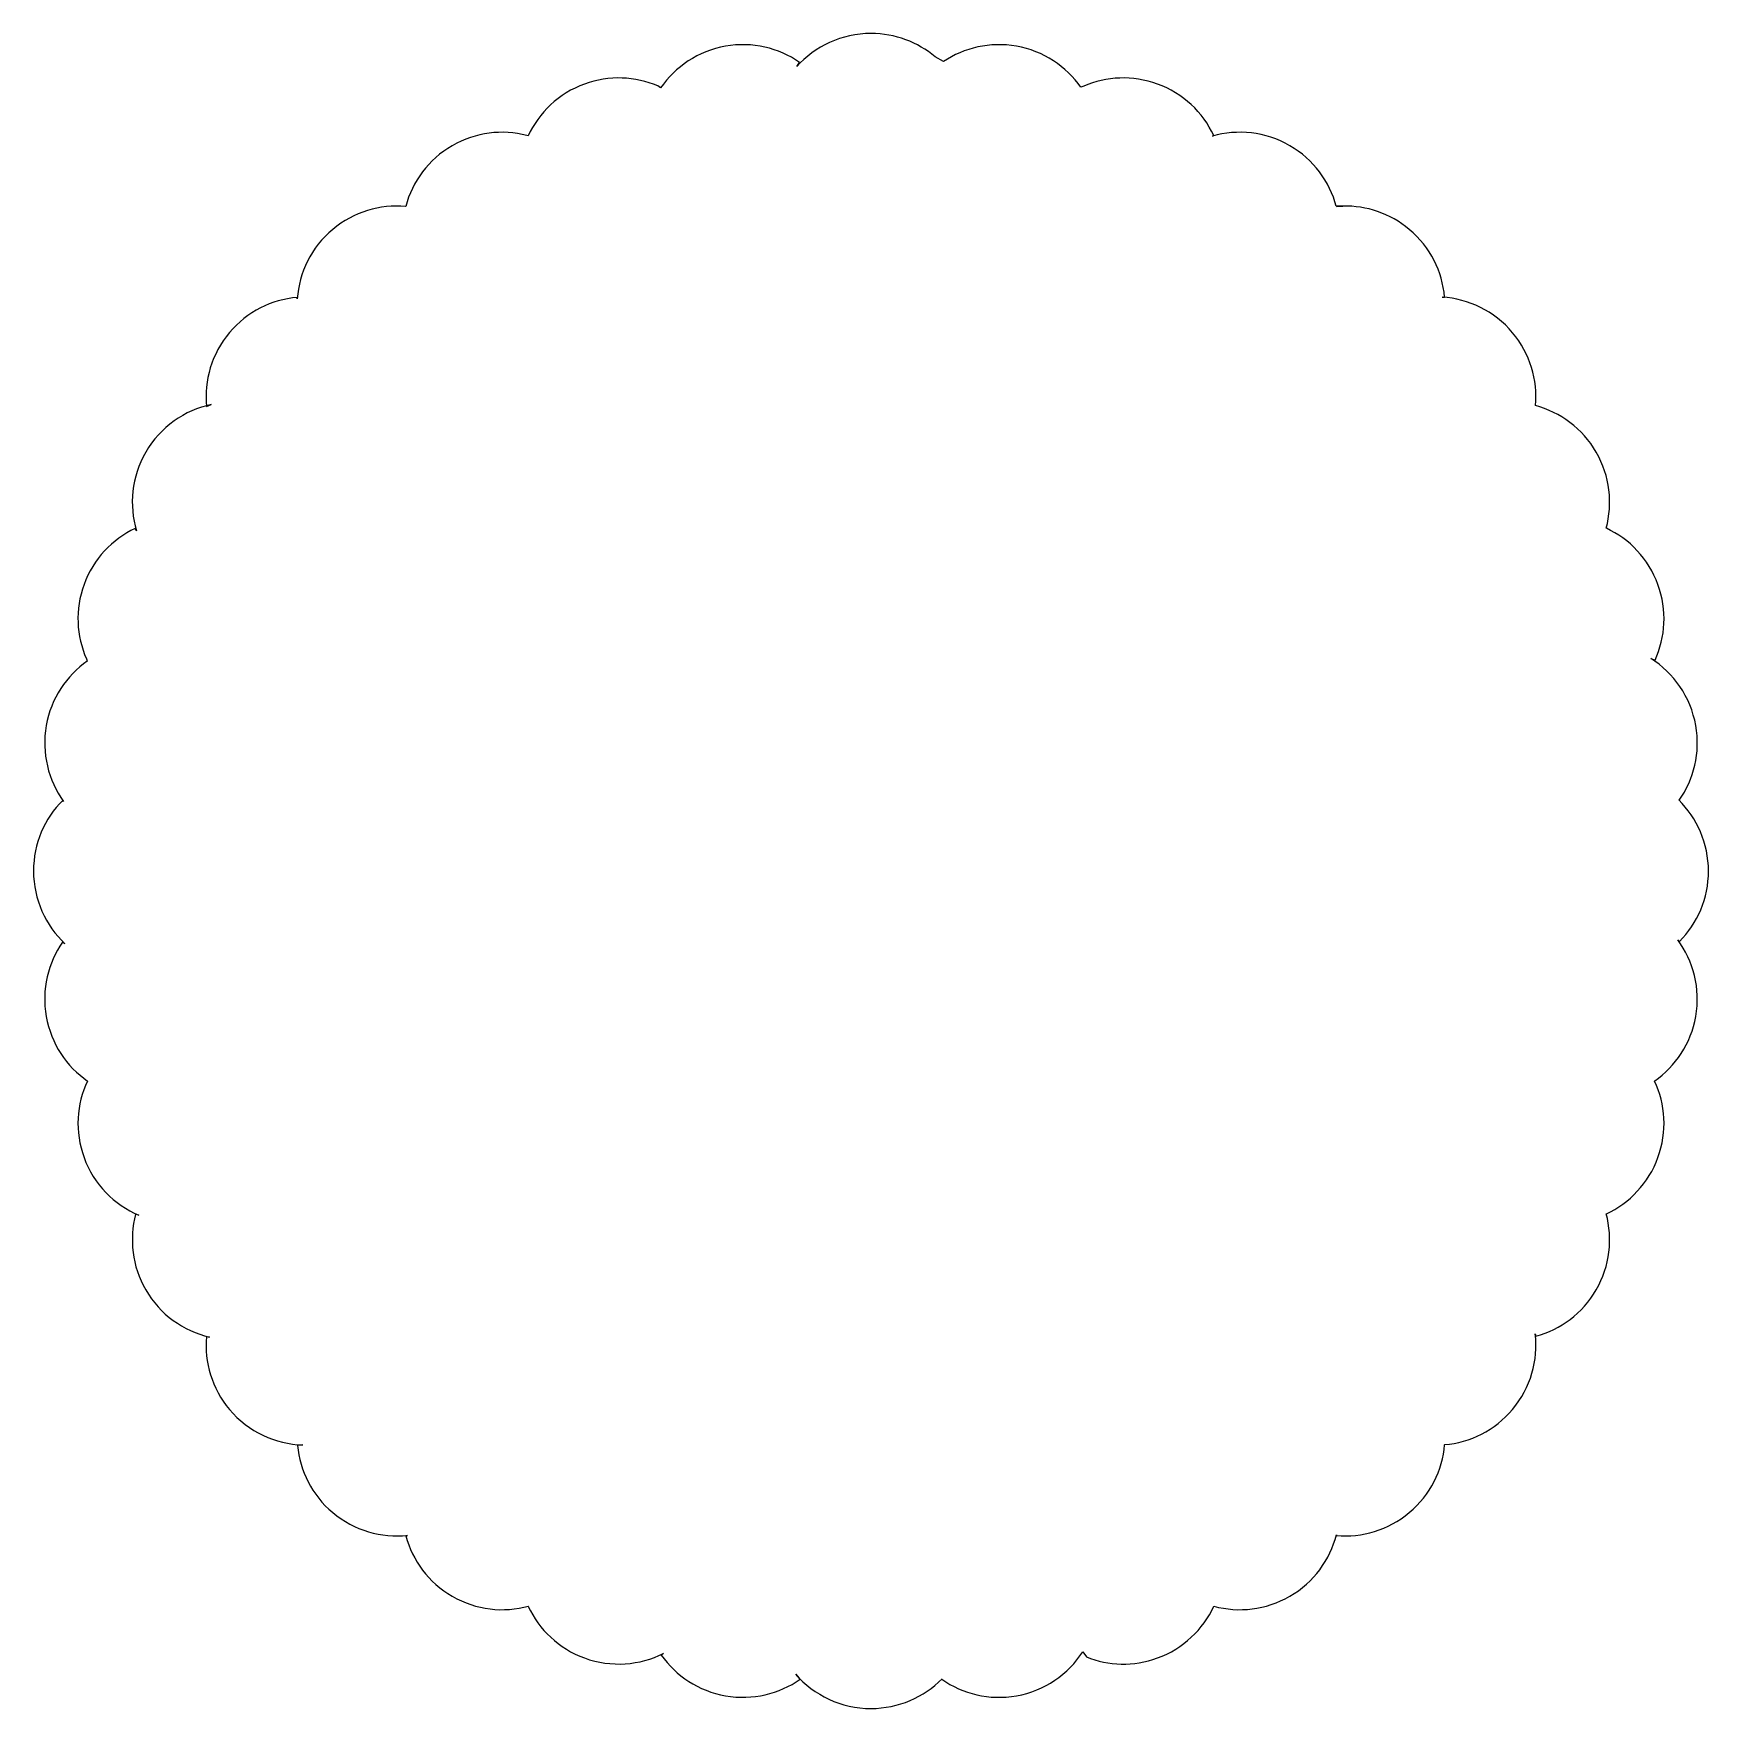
# Model space of a CAD drawing. Header units: centimetres. Extents: x -2.73 to 2.73, y -2.73 to 2.73.
import ezdxf

# ---------------------------------------------------------------- set-up
doc = ezdxf.new("R2010")
doc.units = ezdxf.units.CM
doc.header["$MEASUREMENT"] = 0
doc.layers.add('Camada 1', color=7, linetype='Continuous')

msp = doc.modelspace()

# ---------------------------------------------------------------- linework, layer by layer
at = {"layer": 'Camada 1'}
for points, knots in [([(1.54067, 2.17055), (1.61703, 2.17222), (1.69431, 2.14727), (1.75736, 2.09432), (1.75736, 2.09432), (1.82626, 2.03659), (1.86523, 1.9565), (1.87256, 1.87355), (1.87256, 1.87355), (1.87256, 1.87355), (1.86478, 1.87318), (1.86478, 1.87318), (1.86478, 1.87318), (1.9508, 1.86781), (2.03456, 1.82854), (2.09433, 1.75732), (2.09433, 1.75732), (2.15225, 1.6884), (2.17669, 1.60251), (2.16942, 1.51943), (2.16942, 1.51943), (2.16942, 1.51943), (2.16886, 1.51911), (2.16886, 1.51911), (2.16886, 1.51911), (2.24982, 1.49763), (2.32253, 1.44519), (2.36769, 1.36695), (2.36769, 1.36695), (2.41278, 1.289), (2.42193, 1.20018), (2.40031, 1.11959), (2.40031, 1.11959), (2.40031, 1.11959), (2.40057, 1.11901), (2.40057, 1.11901), (2.40057, 1.11901), (2.47616, 1.08374), (2.53831, 1.01961), (2.56908, 0.93505), (2.56908, 0.93505), (2.59959, 0.85142), (2.59369, 0.76341), (2.55948, 0.68838), (2.55948, 0.68838), (2.55948, 0.68838), (2.54543, 0.69383), (2.54543, 0.69383), (2.54543, 0.69383), (2.62039, 0.64647), (2.67587, 0.56887), (2.69246, 0.47473), (2.69246, 0.47473), (2.70818, 0.38607), (2.6864, 0.2995), (2.63851, 0.23115), (2.63851, 0.23115), (2.63851, 0.23115), (2.637, 0.23202), (2.637, 0.23202), (2.637, 0.23202), (2.6969, 0.17291), (2.734, 0.09076), (2.734, -0.00005), (2.734, -0.00005), (2.73405, -0.0898), (2.69783, -0.17102), (2.63917, -0.22992), (2.63917, -0.22992), (2.63917, -0.22992), (2.63364, -0.22447), (2.63364, -0.22447), (2.63364, -0.22447), (2.68486, -0.29382), (2.70862, -0.38322), (2.69248, -0.47479), (2.69248, -0.47479), (2.6769, -0.5635), (2.62684, -0.6374), (2.55849, -0.68521), (2.55849, -0.68521), (2.55849, -0.68521), (2.5583, -0.68585), (2.5583, -0.68585), (2.5583, -0.68585), (2.59352, -0.76147), (2.59989, -0.85055), (2.56912, -0.93511), (2.56912, -0.93511), (2.53838, -1.01972), (2.47622, -1.08383), (2.40063, -1.11907), (2.40063, -1.11907), (2.40063, -1.11907), (2.40031, -1.11963), (2.40031, -1.11963), (2.40031, -1.11963), (2.42187, -1.20022), (2.41272, -1.28904), (2.36771, -1.36702), (2.36771, -1.36702), (2.32292, -1.44475), (2.25092, -1.49696), (2.1707, -1.51865), (2.1707, -1.51865), (2.1707, -1.51865), (2.16861, -1.51116), (2.16861, -1.51116), (2.16861, -1.51116), (2.17827, -1.59683), (2.15414, -1.68616), (2.09437, -1.75741), (2.09437, -1.75741), (2.03651, -1.82639), (1.95618, -1.86536), (1.87307, -1.87261), (1.87307, -1.87261), (1.87307, -1.87261), (1.87265, -1.87309), (1.87265, -1.87309), (1.87265, -1.87309), (1.86537, -1.95622), (1.82635, -2.03655), (1.7574, -2.09439), (1.7574, -2.09439), (1.68848, -2.15228), (1.60259, -2.1767), (1.51951, -2.16943), (1.51951, -2.16943), (1.51951, -2.16943), (1.51975, -2.16673), (1.51975, -2.16673), (1.51975, -2.16673), (1.49866, -2.24857), (1.44596, -2.32215), (1.36703, -2.36773), (1.36703, -2.36773), (1.28911, -2.41276), (1.20026, -2.42192), (1.1197, -2.4003), (1.1197, -2.4003), (1.1197, -2.4003), (1.11917, -2.40035), (1.11917, -2.40035), (1.11917, -2.40035), (1.08393, -2.47605), (1.01977, -2.5383), (0.9351, -2.56913), (0.9351, -2.56913), (0.85697, -2.5976), (0.775, -2.59429), (0.70335, -2.56582), (0.70335, -2.56582), (0.70335, -2.56582), (0.6915, -2.5491), (0.6915, -2.5491), (0.6915, -2.5491), (0.64395, -2.6222), (0.56741, -2.67615), (0.47478, -2.69248), (0.47478, -2.69248), (0.38612, -2.70814), (0.29955, -2.68637), (0.23123, -2.63848), (0.23123, -2.63848), (0.23123, -2.63848), (0.23192, -2.63716), (0.23192, -2.63716), (0.23192, -2.63716), (0.17284, -2.69696), (0.09074, -2.734), (0.00001, -2.734), (0.00001, -2.734), (-0.09802, -2.73403), (-0.18591, -2.69074), (-0.24566, -2.62227), (-0.24566, -2.62227), (-0.24566, -2.62227), (-0.23111, -2.63846), (-0.23111, -2.63846), (-0.23111, -2.63846), (-0.29948, -2.68632), (-0.38608, -2.70807), (-0.47474, -2.69244), (-0.47474, -2.69244), (-0.56295, -2.67691), (-0.63659, -2.62722), (-0.68445, -2.55941), (-0.68445, -2.55941), (-0.68445, -2.55941), (-0.67744, -2.55422), (-0.67744, -2.55422), (-0.67744, -2.55422), (-0.7548, -2.59298), (-0.84736, -2.60105), (-0.93506, -2.56912), (-0.93506, -2.56912), (-1.01962, -2.53838), (-1.0837, -2.47622), (-1.11897, -2.40066), (-1.11897, -2.40066), (-1.11897, -2.40066), (-1.11807, -2.39995), (-1.11807, -2.39995), (-1.11807, -2.39995), (-1.19909, -2.42204), (-1.28851, -2.41302), (-1.36696, -2.36772), (-1.36696, -2.36772), (-1.44477, -2.32282), (-1.49706, -2.25067), (-1.5187, -2.17029), (-1.5187, -2.17029), (-1.5187, -2.17029), (-1.51306, -2.16881), (-1.51306, -2.16881), (-1.51306, -2.16881), (-1.59812, -2.17791), (-1.68663, -2.1537), (-1.75732, -2.09438), (-1.75732, -2.09438), (-1.82558, -2.03712), (-1.86448, -1.95783), (-1.87228, -1.8756), (-1.87228, -1.8756), (-1.87228, -1.8756), (-1.85487, -1.87375), (-1.85487, -1.87375), (-1.85487, -1.87375), (-1.94433, -1.87087), (-2.03225, -1.83136), (-2.09432, -1.75741), (-2.09432, -1.75741), (-2.15192, -1.6888), (-2.17639, -1.60345), (-2.16944, -1.52071), (-2.16944, -1.52071), (-2.16944, -1.52071), (-2.15991, -1.5214), (-2.15991, -1.5214), (-2.15991, -1.5214), (-2.24442, -1.50153), (-2.32086, -1.44814), (-2.36769, -1.36702), (-2.36769, -1.36702), (-2.41248, -1.28944), (-2.42174, -1.2011), (-2.40055, -1.12085), (-2.40055, -1.12085), (-2.40055, -1.12085), (-2.3905, -1.1236), (-2.3905, -1.1236), (-2.3905, -1.1236), (-2.47064, -1.08944), (-2.53697, -1.02343), (-2.56909, -0.93511), (-2.56909, -0.93511), (-2.59989, -0.85055), (-2.59346, -0.76146), (-2.55822, -0.68587), (-2.55822, -0.68587), (-2.55822, -0.68587), (-2.55719, -0.68608), (-2.55719, -0.68608), (-2.55719, -0.68608), (-2.62614, -0.63822), (-2.67673, -0.56395), (-2.69245, -0.47478), (-2.69245, -0.47478), (-2.70803, -0.38649), (-2.68647, -0.30023), (-2.639, -0.23202), (-2.639, -0.23202), (-2.639, -0.23202), (-2.63125, -0.23763), (-2.63125, -0.23763), (-2.63125, -0.23763), (-2.69449, -0.17815), (-2.73399, -0.0937), (-2.73399, -0.00003), (-2.73399, -0.00003), (-2.73399, 0.08985), (-2.69761, 0.17126), (-2.63874, 0.23021), (-2.63874, 0.23021), (-2.63874, 0.23021), (-2.6357, 0.22725), (-2.6357, 0.22725), (-2.6357, 0.22725), (-2.68547, 0.29617), (-2.70838, 0.38439), (-2.69245, 0.47474), (-2.69245, 0.47474), (-2.67684, 0.56338), (-2.62675, 0.6373), (-2.55841, 0.68514), (-2.55841, 0.68514), (-2.55841, 0.68514), (-2.56145, 0.69289), (-2.56145, 0.69289), (-2.56145, 0.69289), (-2.59386, 0.76697), (-2.59894, 0.85312), (-2.5691, 0.93506), (-2.5691, 0.93506), (-2.53849, 1.01914), (-2.47689, 1.08299), (-2.40188, 1.11836), (-2.40188, 1.11836), (-2.40188, 1.11836), (-2.39783, 1.1109), (-2.39783, 1.1109), (-2.39783, 1.1109), (-2.42249, 1.19377), (-2.41434, 1.28621), (-2.36769, 1.36699), (-2.36769, 1.36699), (-2.31969, 1.45015), (-2.24056, 1.50415), (-2.15351, 1.52278), (-2.15351, 1.52278), (-2.15351, 1.52278), (-2.16912, 1.51643), (-2.16912, 1.51643), (-2.16912, 1.51643), (-2.17724, 1.60049), (-2.1529, 1.68762), (-2.09435, 1.75739), (-2.09435, 1.75739), (-2.03659, 1.82623), (-1.95645, 1.86518), (-1.8735, 1.87256), (-1.8735, 1.87256), (-1.8735, 1.87256), (-1.87297, 1.86796), (-1.87297, 1.86796), (-1.87297, 1.86796), (-1.86688, 1.95286), (-1.82773, 2.03534), (-1.75735, 2.09439), (-1.75735, 2.09439), (-1.68843, 2.15225), (-1.60252, 2.17668), (-1.51941, 2.1694), (-1.51941, 2.1694), (-1.51941, 2.1694), (-1.51885, 2.16977), (-1.51885, 2.16977), (-1.51885, 2.16977), (-1.49726, 2.25036), (-1.4449, 2.3227), (-1.36695, 2.3677), (-1.36695, 2.3677), (-1.29035, 2.41191), (-1.20328, 2.42154), (-1.12385, 2.40138), (-1.12385, 2.40138), (-1.12385, 2.40138), (-1.11954, 2.39945), (-1.11954, 2.39945), (-1.11954, 2.39945), (-1.08438, 2.47554), (-1.02006, 2.53817), (-0.93505, 2.56913), (-0.93505, 2.56913), (-0.85425, 2.59853), (-0.76937, 2.594), (-0.69605, 2.56283), (-0.69605, 2.56283), (-0.69605, 2.56283), (-0.68676, 2.55611), (-0.68676, 2.55611), (-0.68676, 2.55611), (-0.63895, 2.62562), (-0.56436, 2.67665), (-0.4747, 2.69248), (-0.4747, 2.69248), (-0.38694, 2.70796), (-0.30113, 2.68676), (-0.23311, 2.63988), (-0.23311, 2.63988), (-0.23311, 2.63988), (-0.24254, 2.62579), (-0.24254, 2.62579), (-0.24254, 2.62579), (-0.18285, 2.69223), (-0.09631, 2.73401), (0.00003, 2.73401), (0.00003, 2.73401), (0.07978, 2.73401), (0.1528, 2.70538), (0.20947, 2.65786), (0.20947, 2.65786), (0.20947, 2.65786), (0.23675, 2.64233), (0.23675, 2.64233), (0.23675, 2.64233), (0.30422, 2.68747), (0.38852, 2.70763), (0.47472, 2.69244), (0.47472, 2.69244), (0.56346, 2.67688), (0.63736, 2.62682), (0.6852, 2.55848), (0.6852, 2.55848), (0.6852, 2.55848), (0.69441, 2.56213), (0.69441, 2.56213), (0.69441, 2.56213), (0.76815, 2.59393), (0.85372, 2.59872), (0.93508, 2.56912), (0.93508, 2.56912), (1.01959, 2.53845), (1.08362, 2.47646), (1.11891, 2.40103), (1.11891, 2.40103), (1.11891, 2.40103), (1.1146, 2.39894), (1.1146, 2.39894), (1.1146, 2.39894), (1.19652, 2.42228), (1.28743, 2.41368), (1.36699, 2.36772), (1.36699, 2.36772), (1.44504, 2.32277), (1.49738, 2.25043), (1.51894, 2.16984), (1.51894, 2.16984), (1.51894, 2.16984), (1.54067, 2.17055), (1.54067, 2.17055)], [0, 0, 0, 0, 0.0091743, 0.0091743, 0.0091743, 0.0091743, 0.0183486, 0.0183486, 0.0183486, 0.0183486, 0.0275229, 0.0275229, 0.0275229, 0.0275229, 0.0366972, 0.0366972, 0.0366972, 0.0366972, 0.0458716, 0.0458716, 0.0458716, 0.0458716, 0.0550459, 0.0550459, 0.0550459, 0.0550459, 0.0642202, 0.0642202, 0.0642202, 0.0642202, 0.0733945, 0.0733945, 0.0733945, 0.0733945, 0.0825688, 0.0825688, 0.0825688, 0.0825688, 0.0917431, 0.0917431, 0.0917431, 0.0917431, 0.1009174, 0.1009174, 0.1009174, 0.1009174, 0.1100917, 0.1100917, 0.1100917, 0.1100917, 0.1192661, 0.1192661, 0.1192661, 0.1192661, 0.1284404, 0.1284404, 0.1284404, 0.1284404, 0.1376147, 0.1376147, 0.1376147, 0.1376147, 0.146789, 0.146789, 0.146789, 0.146789, 0.1559633, 0.1559633, 0.1559633, 0.1559633, 0.1651376, 0.1651376, 0.1651376, 0.1651376, 0.1743119, 0.1743119, 0.1743119, 0.1743119, 0.1834862, 0.1834862, 0.1834862, 0.1834862, 0.1926606, 0.1926606, 0.1926606, 0.1926606, 0.2018349, 0.2018349, 0.2018349, 0.2018349, 0.2110092, 0.2110092, 0.2110092, 0.2110092, 0.2201835, 0.2201835, 0.2201835, 0.2201835, 0.2293578, 0.2293578, 0.2293578, 0.2293578, 0.2385321, 0.2385321, 0.2385321, 0.2385321, 0.2477064, 0.2477064, 0.2477064, 0.2477064, 0.2568807, 0.2568807, 0.2568807, 0.2568807, 0.266055, 0.266055, 0.266055, 0.266055, 0.2752294, 0.2752294, 0.2752294, 0.2752294, 0.2844037, 0.2844037, 0.2844037, 0.2844037, 0.293578, 0.293578, 0.293578, 0.293578, 0.3027523, 0.3027523, 0.3027523, 0.3027523, 0.3119266, 0.3119266, 0.3119266, 0.3119266, 0.3211009, 0.3211009, 0.3211009, 0.3211009, 0.3302752, 0.3302752, 0.3302752, 0.3302752, 0.3394495, 0.3394495, 0.3394495, 0.3394495, 0.3486239, 0.3486239, 0.3486239, 0.3486239, 0.3577982, 0.3577982, 0.3577982, 0.3577982, 0.3669725, 0.3669725, 0.3669725, 0.3669725, 0.3761468, 0.3761468, 0.3761468, 0.3761468, 0.3853211, 0.3853211, 0.3853211, 0.3853211, 0.3944954, 0.3944954, 0.3944954, 0.3944954, 0.4036697, 0.4036697, 0.4036697, 0.4036697, 0.412844, 0.412844, 0.412844, 0.412844, 0.4220183, 0.4220183, 0.4220183, 0.4220183, 0.4311927, 0.4311927, 0.4311927, 0.4311927, 0.440367, 0.440367, 0.440367, 0.440367, 0.4495413, 0.4495413, 0.4495413, 0.4495413, 0.4587156, 0.4587156, 0.4587156, 0.4587156, 0.4678899, 0.4678899, 0.4678899, 0.4678899, 0.4770642, 0.4770642, 0.4770642, 0.4770642, 0.4862385, 0.4862385, 0.4862385, 0.4862385, 0.4954128, 0.4954128, 0.4954128, 0.4954128, 0.5045872, 0.5045872, 0.5045872, 0.5045872, 0.5137615, 0.5137615, 0.5137615, 0.5137615, 0.5229358, 0.5229358, 0.5229358, 0.5229358, 0.5321101, 0.5321101, 0.5321101, 0.5321101, 0.5412844, 0.5412844, 0.5412844, 0.5412844, 0.5504587, 0.5504587, 0.5504587, 0.5504587, 0.559633, 0.559633, 0.559633, 0.559633, 0.5688073, 0.5688073, 0.5688073, 0.5688073, 0.5779817, 0.5779817, 0.5779817, 0.5779817, 0.587156, 0.587156, 0.587156, 0.587156, 0.5963303, 0.5963303, 0.5963303, 0.5963303, 0.6055046, 0.6055046, 0.6055046, 0.6055046, 0.6146789, 0.6146789, 0.6146789, 0.6146789, 0.6238532, 0.6238532, 0.6238532, 0.6238532, 0.6330275, 0.6330275, 0.6330275, 0.6330275, 0.6422018, 0.6422018, 0.6422018, 0.6422018, 0.6513761, 0.6513761, 0.6513761, 0.6513761, 0.6605505, 0.6605505, 0.6605505, 0.6605505, 0.6697248, 0.6697248, 0.6697248, 0.6697248, 0.6788991, 0.6788991, 0.6788991, 0.6788991, 0.6880734, 0.6880734, 0.6880734, 0.6880734, 0.6972477, 0.6972477, 0.6972477, 0.6972477, 0.706422, 0.706422, 0.706422, 0.706422, 0.7155963, 0.7155963, 0.7155963, 0.7155963, 0.7247706, 0.7247706, 0.7247706, 0.7247706, 0.733945, 0.733945, 0.733945, 0.733945, 0.7431193, 0.7431193, 0.7431193, 0.7431193, 0.7522936, 0.7522936, 0.7522936, 0.7522936, 0.7614679, 0.7614679, 0.7614679, 0.7614679, 0.7706422, 0.7706422, 0.7706422, 0.7706422, 0.7798165, 0.7798165, 0.7798165, 0.7798165, 0.7889908, 0.7889908, 0.7889908, 0.7889908, 0.7981651, 0.7981651, 0.7981651, 0.7981651, 0.8073394, 0.8073394, 0.8073394, 0.8073394, 0.8165138, 0.8165138, 0.8165138, 0.8165138, 0.8256881, 0.8256881, 0.8256881, 0.8256881, 0.8348624, 0.8348624, 0.8348624, 0.8348624, 0.8440367, 0.8440367, 0.8440367, 0.8440367, 0.853211, 0.853211, 0.853211, 0.853211, 0.8623853, 0.8623853, 0.8623853, 0.8623853, 0.8715596, 0.8715596, 0.8715596, 0.8715596, 0.8807339, 0.8807339, 0.8807339, 0.8807339, 0.8899083, 0.8899083, 0.8899083, 0.8899083, 0.8990826, 0.8990826, 0.8990826, 0.8990826, 0.9082569, 0.9082569, 0.9082569, 0.9082569, 0.9174312, 0.9174312, 0.9174312, 0.9174312, 0.9266055, 0.9266055, 0.9266055, 0.9266055, 0.9357798, 0.9357798, 0.9357798, 0.9357798, 0.9449541, 0.9449541, 0.9449541, 0.9449541, 0.9541284, 0.9541284, 0.9541284, 0.9541284, 0.9633028, 0.9633028, 0.9633028, 0.9633028, 0.9724771, 0.9724771, 0.9724771, 0.9724771, 0.9816514, 0.9816514, 0.9816514, 0.9816514, 1, 1, 1, 1]), ([(1.54067, 2.17055), (1.54067, 2.17055), (1.54067, 2.17055), (1.54067, 2.17055), (1.54067, 2.17055), (1.54067, 2.17055), (1.54067, 2.17055), (1.54067, 2.17055)], [0, 0, 0, 0, 0.3333333, 0.3333333, 0.3333333, 0.3333333, 1, 1, 1, 1])]:
    msp.add_open_spline(points, degree=3, knots=knots, dxfattribs=at)
at = {"layer": 'Camada 1', "lineweight": 25}
msp.add_open_spline([(1.51945, 2.16938), (1.52651, 2.16999), (1.53358, 2.17039), (1.54067, 2.17054)], degree=3, dxfattribs=at)

doc.saveas('drawing.dxf')
